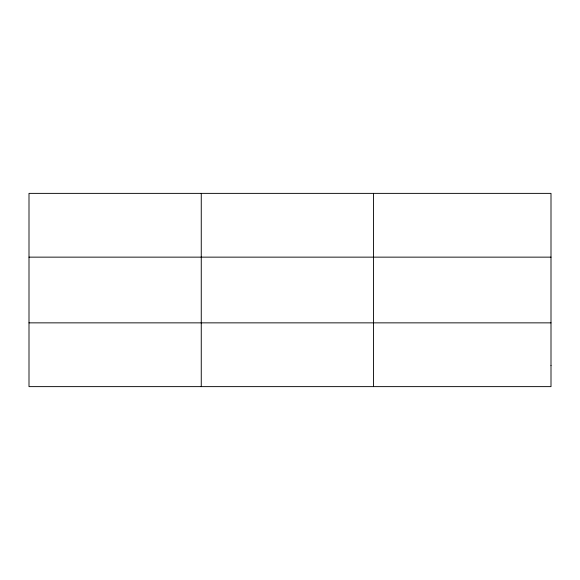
<?xml version="1.0" encoding="UTF-8"?>
<svg xmlns="http://www.w3.org/2000/svg" width="580" height="580" viewBox="0 0 580 580"><rect width="100%" height="100%" fill="white"/><g stroke="black" fill="none" stroke-linecap="round" stroke-linejoin="round"><path stroke-width="0.87" d="M201.26 386.628L201.26 193.372M373.52 386.628L373.52 193.372M29 257.143L551 257.143M29 322.857L551 322.857M551 365.371L551 386.628L29 386.628L29 193.372L551 193.372L551 365.371"/></g></svg>
